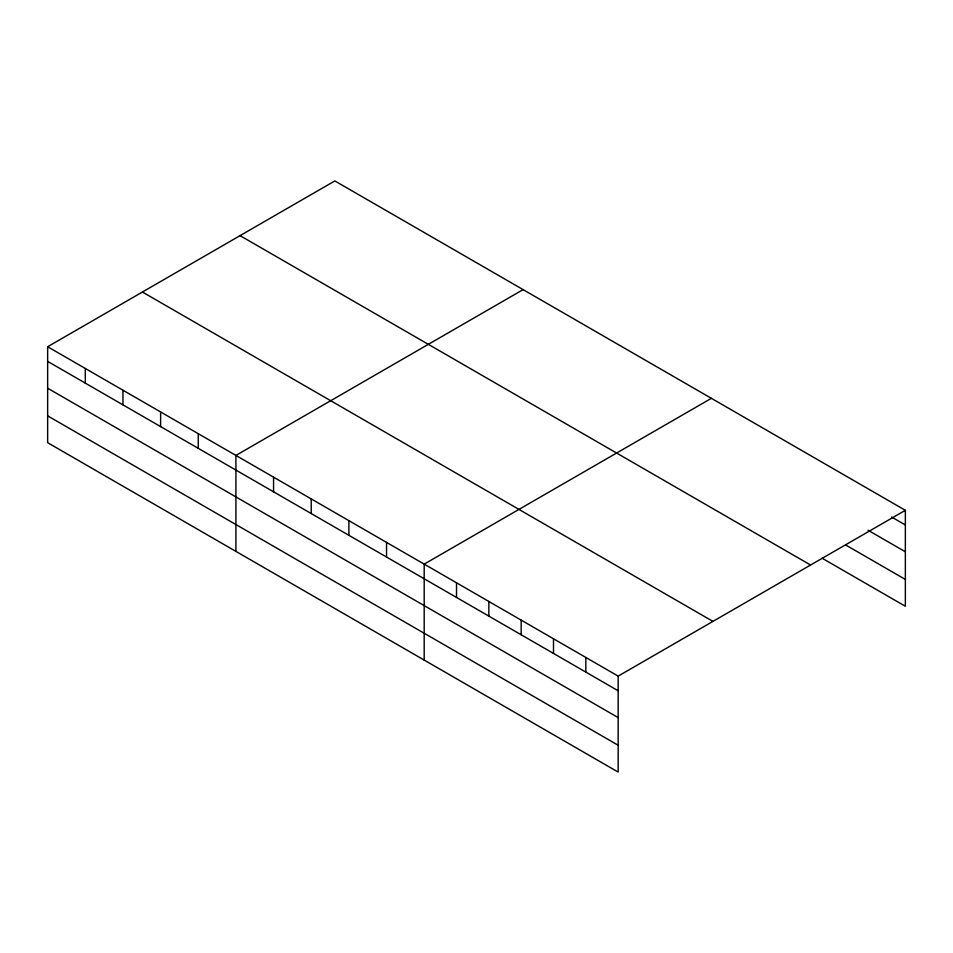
<?xml version="1.0" encoding="UTF-8"?>
<svg xmlns="http://www.w3.org/2000/svg" width="953" height="953" viewBox="0 0 953 953"><rect width="100%" height="100%" fill="white"/><g stroke="black" fill="none" stroke-linecap="round" stroke-linejoin="round"><path stroke-width="1.43" d="M618.163 717.597L618.163 676.118L47.65 346.737L47.65 442.692L618.163 772.073L618.163 717.597L47.65 388.216M822.046 558.172L905.35 606.263L905.35 510.308L334.837 180.927L47.65 346.737M523.102 289.629L235.915 455.427L235.915 551.382M711.379 398.318L424.192 564.128L424.192 660.084M618.163 676.118L905.35 510.308M891.674 517.062L905.35 524.96M868.052 530.249L905.35 551.787M845.668 544.973L905.35 579.436M240.061 235.641L810.574 565.022M142.426 292.023L712.939 621.404M47.65 361.378L618.163 690.77M47.65 415.853L618.163 745.246M585.833 657.451L585.833 672.103M553.502 638.784L553.502 653.436M521.172 620.117L521.172 634.769M488.853 601.462L488.853 616.103M456.523 582.795L456.523 597.436M386.537 542.388L386.537 557.04M348.881 520.648L348.881 535.3M311.226 498.907L311.226 513.56M273.571 477.167L273.571 491.819M198.26 433.686L198.26 448.339M160.616 411.946L160.616 426.599M122.961 390.218L122.961 404.858M85.305 368.477L85.305 383.118"/></g></svg>
